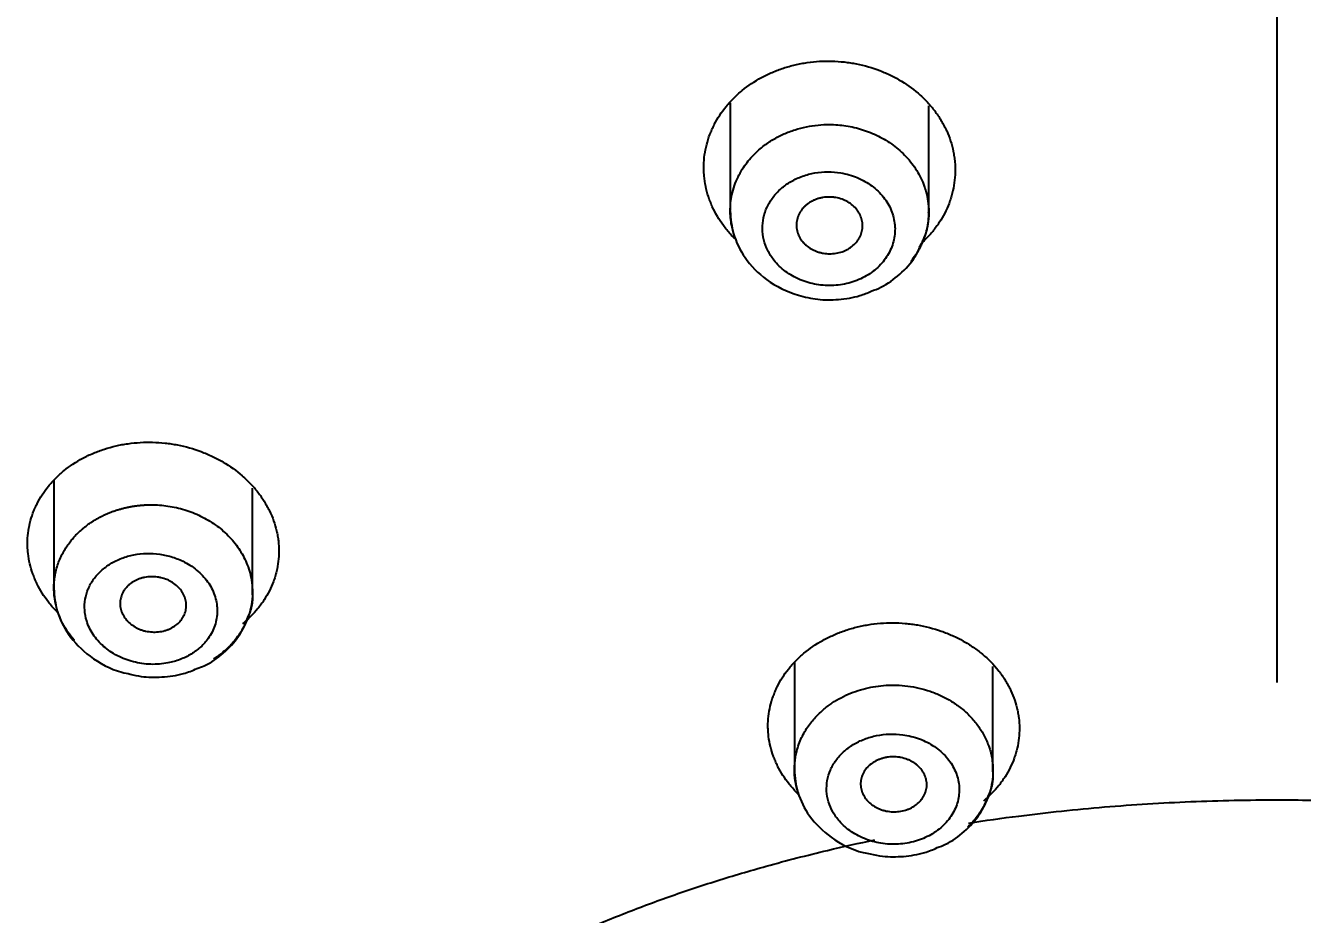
# Model space of a CAD drawing. Header units: millimetres. Extents: x 6110 to 6704, y -2661 to -1821.
# Drawn here: x 6333.281 to 6338.106, y -2179.701 to -2176.344 of the extents above; entities that cross this region are included whole.
import ezdxf

# ---------------------------------------------------------------- set-up
doc = ezdxf.new("R2010")
doc.units = ezdxf.units.MM
doc.header["$LTSCALE"] = 0.1
doc.linetypes.add('CENTERX2', pattern=[101.6, 63.5, -12.7, 12.7, -12.7])
doc.linetypes.add('HIDDEN2', pattern=[4.7625, 3.175, -1.5875])
doc.layers.add('1', color=4, linetype='HIDDEN2', lineweight=13)
doc.layers.add('DIM', color=3, linetype='Continuous', lineweight=9)
doc.layers.add('CENTER', color=1, linetype='CENTERX2')
doc.styles.get("Standard").update_dxf_attribs({"font": 'arial.ttf'})
doc.dimstyles.new('ISO-25', dxfattribs={"dimtxt": 2.5, "dimasz": 2.5, "dimexe": 1.25, "dimexo": 0.625, "dimtad": 1, "dimlfac": 5, "dimtxsty": 'Standard', "dimcen": 2.5, "dimadec": 0, "dimazin": 0, "dimtfac": 1, "dimtmove": 0, "dimatfit": 3, "dimfxl": 0, "dimarcsym": 0})

# ---------------------------------------------------------------- blocks, each defined once
blk = doc.blocks.new('*D85')
at = {"layer": 'Defpoints', "color": 0}
for p in [(6324.4599, -2027.3782), (6392.6916, -2027.3782), (6311.704, -2532.5418)]:
    blk.add_point(p, dxfattribs=at)
at = {"layer": 'DIM', "color": 0, "lineweight": -2}
for p, q in [((6325.0849, -2027.3782), (6393.9416, -2027.3782)), ((6392.6916, -2527.5418), (6392.6916, -2032.3782)), ((6312.329, -2532.5418), (6393.9416, -2532.5418))]:
    blk.add_line(p, q, dxfattribs=at)
at = {"layer": 'DIM', "color": 0}
for points in [[(6391.8583, -2032.3782), (6393.5249, -2032.3782), (6392.6916, -2027.3782)], [(6391.8583, -2527.5418), (6393.5249, -2527.5418), (6392.6916, -2532.5418)]]:
    blk.add_solid(points, dxfattribs=at)
at = {"layer": 'DIM', "color": 0, "insert": (6389.0618, -2279.96), "char_height": 5, "attachment_point": 5, "rotation": 90}
blk.add_mtext('2020,7', dxfattribs=at)
blk = doc.blocks.new('*D93')
at = {"layer": 'Defpoints', "color": 0}
for p in [(6325.0849, -2027.3782), (6402.037, -2595.9805), (6423.8203, -2595.9805)]:
    blk.add_point(p, dxfattribs=at)
at = {"layer": 'DIM', "color": 0, "lineweight": -2}
for p, q in [((6325.7099, -2027.3782), (6425.0703, -2027.3782)), ((6423.8203, -2032.3782), (6423.8203, -2590.9805)), ((6402.662, -2595.9805), (6425.0703, -2595.9805))]:
    blk.add_line(p, q, dxfattribs=at)
at = {"layer": 'DIM', "color": 0}
for points in [[(6422.9869, -2032.3782), (6424.6536, -2032.3782), (6423.8203, -2027.3782)], [(6422.9869, -2590.9805), (6424.6536, -2590.9805), (6423.8203, -2595.9805)]]:
    blk.add_solid(points, dxfattribs=at)
at = {"layer": 'DIM', "color": 0, "insert": (6420.1905, -2311.6794), "char_height": 5, "attachment_point": 5, "rotation": 90}
blk.add_mtext('2274,4', dxfattribs=at)

msp = doc.modelspace()

# ---------------------------------------------------------------- hatches: boundary and pattern name
at = {"layer": 'DIM'}
h = msp.add_hatch(dxfattribs=at)
h.set_pattern_fill('ANSI31', color=2)
edge = h.paths.add_edge_path()
edge.add_line((6619.6172, -2595.9805), (6619.6172, -1962.2056))
edge.add_line((6634.6172, -1966.1101), (6619.6172, -1966.1101))
edge.add_line((6634.6172, -2610.9805), (6634.6172, -1966.1101))
edge.add_line((6634.6172, -2610.9805), (6184.4567, -2610.9805))
edge.add_line((6619.6172, -2595.9805), (6184.4567, -2595.9805))
edge.add_line((6184.4567, -2610.9805), (6184.4567, -2595.9805))

# ---------------------------------------------------------------- linework, layer by layer
at = {"layer": '1', "color": 7, "linetype": 'Continuous', "lineweight": -3}
for p, q in [((6335.9436, -2176.6362), (6335.9436, -2177.0431)), ((6336.6936, -2177.0479), (6336.6936, -2176.6479)), ((6333.3885, -2178.061), (6333.3885, -2178.4688)), ((6334.1385, -2178.4834), (6334.1385, -2178.0908)), ((6336.1862, -2178.7483), (6336.1862, -2179.153)), ((6336.9362, -2179.158), (6336.9362, -2178.7647))]:
    msp.add_line(p, q, dxfattribs=at)
for centre, major_axis, start_param, end_param in [((6338.0093, -2168.509), (-13.75, 0), 3.141606, 7.301236), ((6338.0093, -2168.8384), (13.1753, 0), 4.984867, 10.723113)]:
    msp.add_ellipse(centre, major_axis=major_axis, ratio=0.906308, start_param=start_param, end_param=end_param, dxfattribs=at)
for points, knots in [([(6325.4662, -2173.63), (6325.5679, -2173.8542), (6325.8634, -2174.4465), (6326.4568, -2175.3608), (6327.2417, -2176.3581), (6328.1332, -2177.2793), (6329.1185, -2178.1175), (6330.1898, -2178.8631), (6331.3353, -2179.5125), (6332.5483, -2180.0467), (6333.3933, -2180.3577), (6333.8352, -2180.4704), (6333.8448, -2180.4729)], [0, 0, 0, 0, 0.068553, 0.18436, 0.300257, 0.416246, 0.532326, 0.648492, 0.764733, 0.881039, 0.997401, 1, 1, 1, 1]), ([(6335.9616, -2177.1496), (6335.9558, -2177.1439), (6335.9502, -2177.1381), (6335.94, -2177.1269), (6335.9353, -2177.1215), (6335.9263, -2177.1105), (6335.922, -2177.1049), (6335.9012, -2177.0768), (6335.8872, -2177.0531), (6335.8731, -2177.022), (6335.8704, -2177.0157), (6335.8655, -2177.0029), (6335.8632, -2176.9965), (6335.8569, -2176.9773), (6335.8501, -2176.9514), (6335.8462, -2176.9252), (6335.8444, -2176.9054), (6335.844, -2176.8988), (6335.8436, -2176.8855), (6335.8435, -2176.8788), (6335.8443, -2176.8455), (6335.848, -2176.8193), (6335.858, -2176.7807), (6335.862, -2176.768), (6335.8692, -2176.7491), (6335.8718, -2176.7428), (6335.8773, -2176.7303), (6335.8803, -2176.7242), (6335.8958, -2176.6939), (6335.9109, -2176.671), (6335.933, -2176.644), (6335.9375, -2176.6387), (6335.947, -2176.6282), (6335.952, -2176.6231), (6335.9672, -2176.6079), (6335.9778, -2176.5983), (6336.0113, -2176.571), (6336.0355, -2176.5548), (6336.0683, -2176.537), (6336.0751, -2176.5336), (6336.0886, -2176.527), (6336.0955, -2176.5239), (6336.1163, -2176.515), (6336.1446, -2176.5043), (6336.174, -2176.4961), (6336.1964, -2176.4909), (6336.204, -2176.4893), (6336.2192, -2176.4864), (6336.227, -2176.4851), (6336.2656, -2176.4795), (6336.2965, -2176.4777), (6336.3431, -2176.479), (6336.3587, -2176.48), (6336.3821, -2176.4826), (6336.3899, -2176.4836), (6336.4054, -2176.486), (6336.413, -2176.4874), (6336.4511, -2176.4949), (6336.4806, -2176.5035), (6336.5164, -2176.5172), (6336.5235, -2176.5202), (6336.5375, -2176.5263), (6336.5445, -2176.5295), (6336.5649, -2176.5396), (6336.5781, -2176.5468), (6336.6163, -2176.5701), (6336.6399, -2176.5876), (6336.6725, -2176.6171), (6336.6827, -2176.6274), (6336.7019, -2176.6485), (6336.7198, -2176.6703), (6336.7351, -2176.6936), (6336.7457, -2176.7115), (6336.7491, -2176.7176), (6336.7555, -2176.73), (6336.7585, -2176.7361), (6336.7726, -2176.7673), (6336.7809, -2176.7929), (6336.7876, -2176.8256), (6336.7888, -2176.8322), (6336.7908, -2176.8454), (6336.7916, -2176.8521), (6336.7934, -2176.8721), (6336.7938, -2176.8854), (6336.7928, -2176.925), (6336.7892, -2176.9512), (6336.7809, -2176.9836), (6336.779, -2176.9901), (6336.7749, -2177.0029), (6336.7727, -2177.0093), (6336.7655, -2177.0281), (6336.7546, -2177.0527), (6336.7409, -2177.0762), (6336.7296, -2177.0934), (6336.7256, -2177.0991), (6336.7174, -2177.1103), (6336.713, -2177.1158), (6336.6969, -2177.1355), (6336.6843, -2177.149), (6336.6706, -2177.1617)], [0, 0, 0, 0, 0.011928, 0.011928, 0.022596, 0.022596, 0.033265, 0.033265, 0.07594, 0.07594, 0.086609, 0.086609, 0.097277, 0.097277, 0.118615, 0.139952, 0.139952, 0.150621, 0.150621, 0.16129, 0.16129, 0.203965, 0.203965, 0.225302, 0.225302, 0.235971, 0.235971, 0.246639, 0.246639, 0.289314, 0.289314, 0.299983, 0.299983, 0.310652, 0.310652, 0.331989, 0.331989, 0.374664, 0.374664, 0.385333, 0.385333, 0.396002, 0.396002, 0.417339, 0.438676, 0.438676, 0.449345, 0.449345, 0.460014, 0.460014, 0.502689, 0.502689, 0.524026, 0.524026, 0.534695, 0.534695, 0.545364, 0.545364, 0.588038, 0.588038, 0.598707, 0.598707, 0.609376, 0.609376, 0.630713, 0.630713, 0.673388, 0.673388, 0.694726, 0.694726, 0.716063, 0.7374, 0.7374, 0.748069, 0.748069, 0.758738, 0.758738, 0.801413, 0.801413, 0.812081, 0.812081, 0.82275, 0.82275, 0.844088, 0.844088, 0.886762, 0.886762, 0.897431, 0.897431, 0.9081, 0.9081, 0.929437, 0.950775, 0.950775, 0.961443, 0.961443, 0.972112, 0.972112, 1, 1, 1, 1]), ([(6335.9436, -2177.0432), (6335.9436, -2177.0232), (6335.9469, -2176.9912), (6335.9587, -2176.9489), (6335.9721, -2176.9166), (6335.9882, -2176.8874), (6336.0063, -2176.8614), (6336.0257, -2176.8385), (6336.0457, -2176.8186), (6336.0659, -2176.8015), (6336.0857, -2176.787), (6336.1117, -2176.7704), (6336.1453, -2176.753), (6336.1877, -2176.7369), (6336.2311, -2176.7257), (6336.2749, -2176.7192), (6336.3249, -2176.717), (6336.3817, -2176.7215), (6336.4443, -2176.736), (6336.5048, -2176.7604), (6336.5609, -2176.7947), (6336.6104, -2176.8386), (6336.6506, -2176.8911), (6336.6731, -2176.938), (6336.6852, -2176.9772), (6336.6918, -2177.0097), (6336.6936, -2177.0345), (6336.6936, -2177.0483)], [0, 0, 0, 0, 0.058161, 0.093562, 0.127056, 0.158645, 0.188327, 0.216103, 0.241973, 0.265937, 0.287994, 0.308145, 0.348196, 0.38743, 0.425849, 0.463455, 0.500252, 0.553212, 0.607721, 0.663788, 0.721422, 0.780631, 0.841423, 0.903804, 0.927649, 0.959769, 1, 1, 1, 1]), ([(6336.4577, -2177.2894), (6336.4668, -2177.2842), (6336.484, -2177.2727), (6336.5069, -2177.2527), (6336.5264, -2177.2303), (6336.5425, -2177.206), (6336.5546, -2177.18), (6336.5626, -2177.1529), (6336.5665, -2177.1252), (6336.5661, -2177.0971), (6336.5614, -2177.0693), (6336.5526, -2177.0421), (6336.5398, -2177.0161), (6336.523, -2176.9917), (6336.5028, -2176.9693), (6336.4793, -2176.9493), (6336.4529, -2176.9322), (6336.4242, -2176.918), (6336.3936, -2176.9071), (6336.3564, -2176.8987), (6336.3124, -2176.895), (6336.2631, -2176.8994), (6336.2159, -2176.9117), (6336.1726, -2176.932), (6336.1348, -2176.9589), (6336.1042, -2176.9918), (6336.0814, -2177.029), (6336.0679, -2177.0694), (6336.0636, -2177.1114), (6336.0691, -2177.1534), (6336.0837, -2177.1938), (6336.1049, -2177.227), (6336.1285, -2177.253), (6336.152, -2177.273), (6336.1784, -2177.2901), (6336.207, -2177.3043), (6336.2377, -2177.3151), (6336.2696, -2177.3224), (6336.3024, -2177.3261), (6336.3353, -2177.3261), (6336.3679, -2177.3223), (6336.3997, -2177.315), (6336.4299, -2177.3041), (6336.4487, -2177.2946), (6336.4577, -2177.2894)], [0, 0, 0, 0, 0.020967, 0.041725, 0.06263, 0.083608, 0.104328, 0.125143, 0.146098, 0.166816, 0.18765, 0.208564, 0.229277, 0.250152, 0.271051, 0.291749, 0.31263, 0.333556, 0.354247, 0.375107, 0.406369, 0.437553, 0.468839, 0.500137, 0.531304, 0.562624, 0.593778, 0.625045, 0.656248, 0.687491, 0.718715, 0.749951, 0.770828, 0.791551, 0.812466, 0.833312, 0.85403, 0.874964, 0.895815, 0.916522, 0.937429, 0.958351, 0.979091, 1, 1, 1, 1]), ([(6336.4074, -2177.1751), (6336.4016, -2177.1801), (6336.3953, -2177.1844), (6336.3852, -2177.1902), (6336.3817, -2177.192), (6336.3745, -2177.1952), (6336.3707, -2177.1967), (6336.3594, -2177.2007), (6336.3516, -2177.2027), (6336.3395, -2177.2047), (6336.3355, -2177.2052), (6336.3272, -2177.2058), (6336.3231, -2177.2059), (6336.3109, -2177.2058), (6336.3027, -2177.2051), (6336.2926, -2177.2033), (6336.2906, -2177.2029), (6336.2866, -2177.202), (6336.2806, -2177.2006), (6336.271, -2177.1975), (6336.2636, -2177.1945), (6336.2563, -2177.1911), (6336.2528, -2177.1893), (6336.2425, -2177.1833), (6336.2362, -2177.1788), (6336.2275, -2177.1713), (6336.2247, -2177.1687), (6336.2195, -2177.1632), (6336.217, -2177.1604), (6336.2102, -2177.1516), (6336.2063, -2177.1454), (6336.2016, -2177.1356), (6336.2002, -2177.1323), (6336.1978, -2177.1256), (6336.1968, -2177.1222), (6336.1944, -2177.1119), (6336.1936, -2177.105), (6336.1936, -2177.0909), (6336.1943, -2177.084), (6336.1967, -2177.0738), (6336.1976, -2177.0704), (6336.2, -2177.0637), (6336.2014, -2177.0604), (6336.206, -2177.0507), (6336.2098, -2177.0446), (6336.2165, -2177.0359), (6336.219, -2177.0331), (6336.2242, -2177.0277), (6336.2269, -2177.0251), (6336.2355, -2177.0178), (6336.2417, -2177.0134), (6336.2519, -2177.0076), (6336.2555, -2177.0058), (6336.2627, -2177.0025), (6336.27, -2176.9995), (6336.2777, -2176.9972), (6336.2855, -2176.9952), (6336.2895, -2176.9944), (6336.3017, -2176.9924), (6336.3098, -2176.9917), (6336.3221, -2176.9918), (6336.3262, -2176.992), (6336.3323, -2176.9926), (6336.3344, -2176.9928), (6336.3385, -2176.9933), (6336.3405, -2176.9937), (6336.3506, -2176.9954), (6336.3584, -2176.9975), (6336.3698, -2177.0016), (6336.3736, -2177.0032), (6336.3808, -2177.0066), (6336.3844, -2177.0084), (6336.3946, -2177.0143), (6336.4009, -2177.0188), (6336.4126, -2177.0289), (6336.4178, -2177.0344), (6336.4246, -2177.0431), (6336.4267, -2177.0462), (6336.4306, -2177.0524), (6336.4324, -2177.0556), (6336.4371, -2177.0654), (6336.4395, -2177.072), (6336.4419, -2177.0823), (6336.4425, -2177.0858), (6336.4434, -2177.0928), (6336.4436, -2177.0963), (6336.4436, -2177.1068), (6336.4429, -2177.1137), (6336.4405, -2177.124), (6336.4395, -2177.1274), (6336.4372, -2177.1341), (6336.4345, -2177.1406), (6336.431, -2177.1469), (6336.4272, -2177.153), (6336.4252, -2177.156), (6336.4184, -2177.1647), (6336.4132, -2177.1701), (6336.4074, -2177.1751)], [0, 0, 0, 0, 0.03125, 0.03125, 0.046875, 0.046875, 0.0625, 0.0625, 0.09375, 0.09375, 0.109375, 0.109375, 0.125, 0.125, 0.15625, 0.15625, 0.164063, 0.164063, 0.171875, 0.1875, 0.203125, 0.203125, 0.21875, 0.21875, 0.25, 0.25, 0.265625, 0.265625, 0.28125, 0.28125, 0.3125, 0.3125, 0.328125, 0.328125, 0.34375, 0.34375, 0.375, 0.375, 0.40625, 0.40625, 0.421875, 0.421875, 0.4375, 0.4375, 0.46875, 0.46875, 0.484375, 0.484375, 0.5, 0.5, 0.53125, 0.53125, 0.546875, 0.546875, 0.5625, 0.578125, 0.578125, 0.59375, 0.59375, 0.625, 0.625, 0.640625, 0.640625, 0.648438, 0.648438, 0.65625, 0.65625, 0.6875, 0.6875, 0.703125, 0.703125, 0.71875, 0.71875, 0.75, 0.75, 0.78125, 0.78125, 0.796875, 0.796875, 0.8125, 0.8125, 0.84375, 0.84375, 0.859375, 0.859375, 0.875, 0.875, 0.90625, 0.90625, 0.921875, 0.921875, 0.9375, 0.953125, 0.953125, 0.96875, 0.96875, 1, 1, 1, 1]), ([(6335.9641, -2177.1499), (6335.9584, -2177.1356), (6335.9481, -2177.1021), (6335.9438, -2177.066), (6335.9436, -2177.0449), (6335.9436, -2177.0432)], [0, 0, 0, 0, 0.417482, 0.952851, 1, 1, 1, 1]), ([(6335.9438, -2177.0445), (6335.9442, -2177.0742), (6335.9532, -2177.1353), (6335.9968, -2177.2273), (6336.0799, -2177.3109), (6336.1804, -2177.3608), (6336.2491, -2177.3744), (6336.2742, -2177.3771)], [0, 0, 0, 0, 0.175529, 0.377213, 0.605994, 0.861739, 1, 1, 1, 1]), ([(6336.6936, -2177.0483), (6336.6936, -2177.0483), (6336.6936, -2177.065), (6336.6903, -2177.1012), (6336.6784, -2177.1432), (6336.6675, -2177.1679), (6336.6645, -2177.1743)], [0, 0, 0, 0, 0.001237, 0.386934, 0.838067, 1, 1, 1, 1]), ([(6336.4758, -2177.3471), (6336.4886, -2177.343), (6336.5284, -2177.3274), (6336.5866, -2177.2841), (6336.6373, -2177.2299), (6336.6558, -2177.1906), (6336.6611, -2177.1763)], [0, 0, 0, 0, 0.146729, 0.476283, 0.818535, 1, 1, 1, 1]), ([(6336.6645, -2177.1743), (6336.6614, -2177.1806), (6336.6521, -2177.1984), (6336.6389, -2177.2186), (6336.6284, -2177.2321), (6336.6261, -2177.235)], [0, 0, 0, 0, 0.292807, 0.848009, 1, 1, 1, 1]), ([(6336.2742, -2177.3771), (6336.2742, -2177.3771), (6336.2997, -2177.3822), (6336.3543, -2177.3791), (6336.423, -2177.3697), (6336.4621, -2177.3538), (6336.4758, -2177.3471)], [0, 0, 0, 0, 0.000335, 0.37834, 0.775978, 1, 1, 1, 1]), ([(6333.4021, -2178.5604), (6333.3999, -2178.5582), (6333.3977, -2178.5559), (6333.3906, -2178.5484), (6333.3858, -2178.5431), (6333.3765, -2178.5323), (6333.372, -2178.5268), (6333.3505, -2178.4992), (6333.336, -2178.476), (6333.3212, -2178.4455), (6333.3184, -2178.4393), (6333.3131, -2178.4269), (6333.3107, -2178.4206), (6333.304, -2178.4018), (6333.2966, -2178.3766), (6333.2922, -2178.351), (6333.2899, -2178.3317), (6333.2894, -2178.3253), (6333.2887, -2178.3123), (6333.2885, -2178.3058), (6333.2886, -2178.2734), (6333.2917, -2178.248), (6333.3007, -2178.2106), (6333.3044, -2178.1982), (6333.3111, -2178.1799), (6333.3136, -2178.1738), (6333.3188, -2178.1618), (6333.3216, -2178.1558), (6333.3363, -2178.1266), (6333.3507, -2178.1044), (6333.372, -2178.0783), (6333.3764, -2178.0731), (6333.3856, -2178.063), (6333.3904, -2178.058), (6333.4051, -2178.0433), (6333.4154, -2178.034), (6333.448, -2178.0076), (6333.4717, -2177.9919), (6333.5039, -2177.9747), (6333.5105, -2177.9713), (6333.5238, -2177.9649), (6333.5306, -2177.9619), (6333.5511, -2177.9533), (6333.579, -2177.9429), (6333.6081, -2177.9349), (6333.6304, -2177.9298), (6333.6379, -2177.9282), (6333.653, -2177.9254), (6333.6607, -2177.9242), (6333.6992, -2177.9187), (6333.7301, -2177.917), (6333.7768, -2177.9181), (6333.7925, -2177.9192), (6333.8159, -2177.9217), (6333.8238, -2177.9227), (6333.8394, -2177.9251), (6333.8471, -2177.9264), (6333.8856, -2177.9338), (6333.9154, -2177.9422), (6333.9517, -2177.9557), (6333.9589, -2177.9586), (6333.9732, -2177.9646), (6333.9802, -2177.9678), (6334.0011, -2177.9777), (6334.0145, -2177.9848), (6334.0534, -2178.0077), (6334.0776, -2178.025), (6334.1054, -2178.0491), (6334.1108, -2178.0541), (6334.1213, -2178.0641), (6334.1264, -2178.0692), (6334.1412, -2178.0848), (6334.1597, -2178.1062), (6334.1756, -2178.129), (6334.1866, -2178.1466), (6334.1901, -2178.1526), (6334.1968, -2178.1647), (6334.1999, -2178.1707), (6334.2147, -2178.2012), (6334.2236, -2178.2262), (6334.2311, -2178.2582), (6334.2324, -2178.2646), (6334.2346, -2178.2775), (6334.2356, -2178.284), (6334.2378, -2178.3035), (6334.2385, -2178.3164), (6334.2384, -2178.355), (6334.2354, -2178.3805), (6334.2278, -2178.412), (6334.2261, -2178.4183), (6334.2224, -2178.4307), (6334.2203, -2178.4369), (6334.2136, -2178.4551), (6334.2033, -2178.4789), (6334.1902, -2178.5017), (6334.1793, -2178.5184), (6334.1756, -2178.5239), (6334.1676, -2178.5348), (6334.1635, -2178.5402), (6334.142, -2178.5665), (6334.1224, -2178.5859), (6334.1005, -2178.6037)], [0, 0, 0, 0, 0.004617, 0.004617, 0.015206, 0.015206, 0.025795, 0.025795, 0.068152, 0.068152, 0.078741, 0.078741, 0.08933, 0.08933, 0.110509, 0.131687, 0.131687, 0.142276, 0.142276, 0.152865, 0.152865, 0.195222, 0.195222, 0.2164, 0.2164, 0.22699, 0.22699, 0.237579, 0.237579, 0.279935, 0.279935, 0.290525, 0.290525, 0.301114, 0.301114, 0.322292, 0.322292, 0.364649, 0.364649, 0.375238, 0.375238, 0.385827, 0.385827, 0.407006, 0.428184, 0.428184, 0.438773, 0.438773, 0.449362, 0.449362, 0.491719, 0.491719, 0.512898, 0.512898, 0.523487, 0.523487, 0.534076, 0.534076, 0.576433, 0.576433, 0.587022, 0.587022, 0.597611, 0.597611, 0.618789, 0.618789, 0.661146, 0.661146, 0.671735, 0.671735, 0.682324, 0.682324, 0.703503, 0.724681, 0.724681, 0.73527, 0.73527, 0.74586, 0.74586, 0.788216, 0.788216, 0.798806, 0.798806, 0.809395, 0.809395, 0.830573, 0.830573, 0.87293, 0.87293, 0.883519, 0.883519, 0.894108, 0.894108, 0.915287, 0.936465, 0.936465, 0.947054, 0.947054, 0.957643, 0.957643, 1, 1, 1, 1]), ([(6333.3885, -2178.4688), (6333.3885, -2178.4542), (6333.3903, -2178.4311), (6333.3967, -2178.4004), (6333.4038, -2178.3768), (6333.4125, -2178.3551), (6333.4223, -2178.3352), (6333.4328, -2178.3172), (6333.4438, -2178.301), (6333.455, -2178.2866), (6333.466, -2178.2738), (6333.4768, -2178.2626), (6333.4871, -2178.2528), (6333.4966, -2178.2444), (6333.5054, -2178.2373), (6333.5132, -2178.2313), (6333.5199, -2178.2264), (6333.5256, -2178.2225), (6333.53, -2178.2195), (6333.5332, -2178.2174), (6333.5368, -2178.2151), (6333.5412, -2178.2124), (6333.5469, -2178.209), (6333.5526, -2178.2057), (6333.5584, -2178.2025), (6333.5642, -2178.1994), (6333.57, -2178.1964), (6333.5759, -2178.1935), (6333.5819, -2178.1908), (6333.5878, -2178.1881), (6333.5938, -2178.1856), (6333.5998, -2178.1831), (6333.6059, -2178.1808), (6333.6119, -2178.1785), (6333.618, -2178.1764), (6333.6241, -2178.1744), (6333.6302, -2178.1724), (6333.6363, -2178.1706), (6333.6424, -2178.1689), (6333.6486, -2178.1673), (6333.6547, -2178.1657), (6333.6609, -2178.1643), (6333.667, -2178.163), (6333.6731, -2178.1617), (6333.6793, -2178.1606), (6333.6854, -2178.1595), (6333.6915, -2178.1586), (6333.6976, -2178.1577), (6333.7037, -2178.157), (6333.7098, -2178.1563), (6333.7158, -2178.1557), (6333.7219, -2178.1552), (6333.7279, -2178.1548), (6333.7339, -2178.1544), (6333.7399, -2178.1542), (6333.7458, -2178.154), (6333.7517, -2178.1539), (6333.7576, -2178.1539), (6333.7829, -2178.1543), (6333.8279, -2178.1584), (6333.891, -2178.1739), (6333.9511, -2178.1988), (6334.0061, -2178.2329), (6334.0541, -2178.2753), (6334.093, -2178.325), (6334.1168, -2178.3719), (6334.1303, -2178.4134), (6334.137, -2178.4479), (6334.1385, -2178.472), (6334.1385, -2178.4839)], [0, 0, 0, 0, 0.043113, 0.068791, 0.093082, 0.115987, 0.137504, 0.157633, 0.176376, 0.193731, 0.209698, 0.224278, 0.23747, 0.249274, 0.259691, 0.268719, 0.27636, 0.282613, 0.287477, 0.290954, 0.293043, 0.299021, 0.304972, 0.310895, 0.31679, 0.322658, 0.328498, 0.334311, 0.340096, 0.345854, 0.351584, 0.357286, 0.362961, 0.368609, 0.374229, 0.379822, 0.385387, 0.390925, 0.396436, 0.401919, 0.407374, 0.412803, 0.418204, 0.423577, 0.428923, 0.434242, 0.439534, 0.444798, 0.450035, 0.455245, 0.460427, 0.465583, 0.470711, 0.475811, 0.480885, 0.485931, 0.490951, 0.495943, 0.500908, 0.555096, 0.610023, 0.665713, 0.722189, 0.779471, 0.83758, 0.896537, 0.928687, 0.964556, 1, 1, 1, 1]), ([(6333.907, -2178.7177), (6333.92, -2178.7098), (6333.944, -2178.6918), (6333.9695, -2178.6629), (6333.9865, -2178.635), (6333.9972, -2178.6095), (6334.0037, -2178.583), (6334.0062, -2178.5559), (6334.0043, -2178.5286), (6333.9982, -2178.5015), (6333.988, -2178.4752), (6333.9737, -2178.45), (6333.9556, -2178.4264), (6333.9341, -2178.4048), (6333.9094, -2178.3857), (6333.8775, -2178.3668), (6333.8372, -2178.35), (6333.7887, -2178.3391), (6333.739, -2178.3361), (6333.6901, -2178.3415), (6333.6436, -2178.3545), (6333.6018, -2178.3751), (6333.5657, -2178.4021), (6333.5371, -2178.4345), (6333.5166, -2178.4711), (6333.5052, -2178.5106), (6333.5031, -2178.5515), (6333.5099, -2178.5878), (6333.5218, -2178.6185), (6333.536, -2178.6436), (6333.5541, -2178.6672), (6333.5756, -2178.6887), (6333.6003, -2178.7078), (6333.6277, -2178.7241), (6333.6573, -2178.7375), (6333.6886, -2178.7474), (6333.721, -2178.7538), (6333.754, -2178.7568), (6333.787, -2178.756), (6333.8247, -2178.7509), (6333.866, -2178.7393), (6333.894, -2178.7256), (6333.907, -2178.7177)], [0, 0, 0, 0, 0.031318, 0.06263, 0.08357, 0.104292, 0.12514, 0.146071, 0.166789, 0.187646, 0.208573, 0.229277, 0.250135, 0.271079, 0.291772, 0.312616, 0.343877, 0.375056, 0.406253, 0.437517, 0.468748, 0.50007, 0.531263, 0.562536, 0.593747, 0.624977, 0.656225, 0.687441, 0.70835, 0.729074, 0.749967, 0.770843, 0.79156, 0.812475, 0.833337, 0.854039, 0.874942, 0.895829, 0.916532, 0.937409, 0.968732, 1, 1, 1, 1]), ([(6333.8488, -2178.6088), (6333.8427, -2178.6133), (6333.8363, -2178.6173), (6333.8259, -2178.6223), (6333.8224, -2178.6239), (6333.815, -2178.6267), (6333.8112, -2178.6279), (6333.7997, -2178.6312), (6333.7918, -2178.6327), (6333.7797, -2178.634), (6333.7756, -2178.6343), (6333.7673, -2178.6345), (6333.7632, -2178.6344), (6333.7509, -2178.6337), (6333.7428, -2178.6325), (6333.7307, -2178.6298), (6333.7267, -2178.6287), (6333.7189, -2178.6262), (6333.7112, -2178.6234), (6333.7039, -2178.6201), (6333.6986, -2178.6173), (6333.6969, -2178.6163), (6333.6934, -2178.6143), (6333.6917, -2178.6133), (6333.6833, -2178.608), (6333.6772, -2178.6032), (6333.6688, -2178.5954), (6333.6662, -2178.5927), (6333.6612, -2178.587), (6333.6589, -2178.5841), (6333.6525, -2178.5752), (6333.649, -2178.569), (6333.6447, -2178.5592), (6333.6435, -2178.5559), (6333.6414, -2178.5492), (6333.6398, -2178.5425), (6333.6389, -2178.5357), (6333.6385, -2178.5289), (6333.6384, -2178.5255), (6333.6389, -2178.5153), (6333.6401, -2178.5086), (6333.6429, -2178.4989), (6333.644, -2178.4956), (6333.6467, -2178.4893), (6333.6482, -2178.4861), (6333.6533, -2178.4771), (6333.6573, -2178.4713), (6333.6644, -2178.4633), (6333.667, -2178.4607), (6333.6724, -2178.4557), (6333.6752, -2178.4534), (6333.6841, -2178.4467), (6333.6906, -2178.4428), (6333.701, -2178.4377), (6333.7046, -2178.4361), (6333.712, -2178.4333), (6333.7194, -2178.4308), (6333.7272, -2178.429), (6333.7351, -2178.4274), (6333.7392, -2178.4268), (6333.7514, -2178.4255), (6333.7596, -2178.4253), (6333.7719, -2178.426), (6333.776, -2178.4264), (6333.7821, -2178.4273), (6333.7842, -2178.4276), (6333.7882, -2178.4284), (6333.7903, -2178.4288), (6333.8003, -2178.4311), (6333.8081, -2178.4335), (6333.8193, -2178.4381), (6333.823, -2178.4399), (6333.8302, -2178.4436), (6333.8336, -2178.4456), (6333.8436, -2178.4519), (6333.8497, -2178.4566), (6333.861, -2178.4671), (6333.8659, -2178.4728), (6333.8723, -2178.4817), (6333.8743, -2178.4847), (6333.8778, -2178.491), (6333.8795, -2178.4943), (6333.8837, -2178.504), (6333.8857, -2178.5107), (6333.8876, -2178.5208), (6333.8881, -2178.5242), (6333.8885, -2178.5311), (6333.8886, -2178.5345), (6333.8881, -2178.5446), (6333.887, -2178.5513), (6333.8841, -2178.5611), (6333.883, -2178.5644), (6333.8803, -2178.5707), (6333.8773, -2178.5769), (6333.8736, -2178.5828), (6333.8695, -2178.5885), (6333.8673, -2178.5913), (6333.8601, -2178.5994), (6333.8548, -2178.6044), (6333.8488, -2178.6088)], [0, 0, 0, 0, 0.03125, 0.03125, 0.046875, 0.046875, 0.0625, 0.0625, 0.09375, 0.09375, 0.109375, 0.109375, 0.125, 0.125, 0.15625, 0.15625, 0.171875, 0.171875, 0.1875, 0.203125, 0.203125, 0.210937, 0.210937, 0.21875, 0.21875, 0.25, 0.25, 0.265625, 0.265625, 0.28125, 0.28125, 0.3125, 0.3125, 0.328125, 0.328125, 0.34375, 0.359375, 0.359375, 0.375, 0.375, 0.40625, 0.40625, 0.421875, 0.421875, 0.4375, 0.4375, 0.46875, 0.46875, 0.484375, 0.484375, 0.5, 0.5, 0.53125, 0.53125, 0.546875, 0.546875, 0.5625, 0.578125, 0.578125, 0.59375, 0.59375, 0.625, 0.625, 0.640625, 0.640625, 0.648437, 0.648437, 0.65625, 0.65625, 0.6875, 0.6875, 0.703125, 0.703125, 0.71875, 0.71875, 0.75, 0.75, 0.78125, 0.78125, 0.796875, 0.796875, 0.8125, 0.8125, 0.84375, 0.84375, 0.859375, 0.859375, 0.875, 0.875, 0.90625, 0.90625, 0.921875, 0.921875, 0.9375, 0.953125, 0.953125, 0.96875, 0.96875, 1, 1, 1, 1]), ([(6333.4664, -2178.6666), (6333.4659, -2178.666), (6333.4569, -2178.6558), (6333.4403, -2178.6344), (6333.4197, -2178.6), (6333.4031, -2178.5613), (6333.3918, -2178.5187), (6333.3887, -2178.4873), (6333.3885, -2178.4704), (6333.3885, -2178.4688)], [0, 0, 0, 0, 0.01009, 0.179323, 0.360597, 0.55393, 0.759338, 0.976831, 1, 1, 1, 1]), ([(6333.3887, -2178.4699), (6333.3891, -2178.499), (6333.398, -2178.559), (6333.4411, -2178.6499), (6333.5241, -2178.7325), (6333.6108, -2178.7796), (6333.666, -2178.7911), (6333.6768, -2178.7929)], [0, 0, 0, 0, 0.189716, 0.408204, 0.656572, 0.93465, 1, 1, 1, 1]), ([(6334.1385, -2178.4839), (6334.1385, -2178.4853), (6334.1384, -2178.5012), (6334.1355, -2178.5315), (6334.1282, -2178.5597), (6334.1235, -2178.5734)], [0, 0, 0, 0, 0.045931, 0.526097, 1, 1, 1, 1]), ([(6333.9284, -2178.7722), (6333.9382, -2178.7691), (6333.9752, -2178.7555), (6334.0312, -2178.7152), (6334.0894, -2178.6523), (6334.1137, -2178.6025), (6334.1225, -2178.576)], [0, 0, 0, 0, 0.10032, 0.394217, 0.699676, 1, 1, 1, 1]), ([(6334.1235, -2178.5734), (6334.123, -2178.5748), (6334.119, -2178.5864), (6334.1102, -2178.6071), (6334.0953, -2178.6337), (6334.0791, -2178.6569), (6334.0626, -2178.6768), (6334.0462, -2178.6937), (6334.0305, -2178.7078), (6334.016, -2178.7193), (6334.0031, -2178.7287), (6333.995, -2178.734), (6333.9912, -2178.7364)], [0, 0, 0, 0, 0.021139, 0.179274, 0.325069, 0.458524, 0.579636, 0.688403, 0.784824, 0.868898, 0.940623, 1, 1, 1, 1]), ([(6336.2019, -2179.2474), (6336.1993, -2179.2449), (6336.1968, -2179.2424), (6336.1844, -2179.2298), (6336.1751, -2179.2194), (6336.1492, -2179.1872), (6336.1346, -2179.1645), (6336.1197, -2179.1346), (6336.1169, -2179.1286), (6336.1116, -2179.1164), (6336.1092, -2179.1103), (6336.1024, -2179.0918), (6336.0948, -2179.067), (6336.0902, -2179.0418), (6336.0879, -2179.0227), (6336.0873, -2179.0164), (6336.0864, -2179.0035), (6336.0862, -2178.9971), (6336.086, -2178.9649), (6336.0889, -2178.9396), (6336.0976, -2178.9022), (6336.1012, -2178.8899), (6336.1078, -2178.8714), (6336.1102, -2178.8653), (6336.1154, -2178.8532), (6336.1181, -2178.8472), (6336.1326, -2178.8177), (6336.1468, -2178.7953), (6336.168, -2178.7687), (6336.1724, -2178.7635), (6336.1815, -2178.7531), (6336.1863, -2178.748), (6336.201, -2178.733), (6336.2113, -2178.7235), (6336.2437, -2178.6964), (6336.2674, -2178.6801), (6336.2997, -2178.6621), (6336.3063, -2178.6587), (6336.3197, -2178.652), (6336.3264, -2178.6488), (6336.3469, -2178.6397), (6336.3749, -2178.6287), (6336.4041, -2178.6201), (6336.4264, -2178.6145), (6336.434, -2178.6127), (6336.4492, -2178.6096), (6336.4569, -2178.6082), (6336.4954, -2178.6019), (6336.5264, -2178.5995), (6336.5733, -2178.5997), (6336.589, -2178.6004), (6336.6125, -2178.6024), (6336.6204, -2178.6033), (6336.636, -2178.6053), (6336.6437, -2178.6064), (6336.6822, -2178.613), (6336.7121, -2178.6207), (6336.7484, -2178.6334), (6336.7556, -2178.6361), (6336.7699, -2178.6418), (6336.7769, -2178.6448), (6336.7977, -2178.6542), (6336.8245, -2178.6677), (6336.8495, -2178.6833), (6336.8676, -2178.6957), (6336.8736, -2178.7), (6336.8852, -2178.7089), (6336.8909, -2178.7134), (6336.9187, -2178.7367), (6336.9384, -2178.7568), (6336.9642, -2178.7891), (6336.9723, -2178.8002), (6336.9833, -2178.8174), (6336.9869, -2178.8232), (6336.9935, -2178.835), (6336.9967, -2178.8409), (6337.0116, -2178.8707), (6337.0206, -2178.8952), (6337.0282, -2178.9267), (6337.0296, -2178.933), (6337.0319, -2178.9458), (6337.0329, -2178.9522), (6337.0353, -2178.9714), (6337.0361, -2178.9842), (6337.0363, -2179.0224), (6337.0335, -2179.0477), (6337.0262, -2179.0792), (6337.0245, -2179.0855), (6337.0208, -2179.0979), (6337.0188, -2179.1041), (6337.0123, -2179.1224), (6337.0021, -2179.1463), (6336.9892, -2179.1693), (6336.9785, -2179.1861), (6336.9747, -2179.1917), (6336.9669, -2179.2027), (6336.9628, -2179.2082), (6336.9414, -2179.2349), (6336.922, -2179.2547), (6336.9, -2179.273)], [0, 0, 0, 0, 0.00527, 0.00527, 0.026435, 0.026435, 0.068763, 0.068763, 0.079346, 0.079346, 0.089928, 0.089928, 0.111092, 0.132257, 0.132257, 0.142839, 0.142839, 0.153421, 0.153421, 0.19575, 0.19575, 0.216915, 0.216915, 0.227497, 0.227497, 0.238079, 0.238079, 0.280408, 0.280408, 0.29099, 0.29099, 0.301573, 0.301573, 0.322737, 0.322737, 0.365066, 0.365066, 0.375648, 0.375648, 0.38623, 0.38623, 0.407395, 0.428559, 0.428559, 0.439142, 0.439142, 0.449724, 0.449724, 0.492053, 0.492053, 0.513217, 0.513217, 0.5238, 0.5238, 0.534382, 0.534382, 0.576711, 0.576711, 0.587293, 0.587293, 0.597875, 0.597875, 0.61904, 0.640204, 0.640204, 0.650786, 0.650786, 0.661369, 0.661369, 0.703697, 0.703697, 0.724862, 0.724862, 0.735444, 0.735444, 0.746026, 0.746026, 0.788355, 0.788355, 0.798938, 0.798938, 0.80952, 0.80952, 0.830684, 0.830684, 0.873013, 0.873013, 0.883595, 0.883595, 0.894178, 0.894178, 0.915342, 0.936507, 0.936507, 0.947089, 0.947089, 0.957671, 0.957671, 1, 1, 1, 1]), ([(6333.6768, -2178.7929), (6333.6904, -2178.7967), (6333.7296, -2178.8052), (6333.7981, -2178.8059), (6333.87, -2178.7959), (6333.912, -2178.78), (6333.9284, -2178.7722)], [0, 0, 0, 0, 0.162979, 0.465563, 0.784059, 1, 1, 1, 1]), ([(6336.1862, -2179.1531), (6336.1862, -2179.1376), (6336.1883, -2179.1124), (6336.1959, -2179.0787), (6336.2048, -2179.052), (6336.2158, -2179.0273), (6336.2285, -2179.0045), (6336.2425, -2178.9837), (6336.2575, -2178.9648), (6336.273, -2178.9479), (6336.2889, -2178.9328), (6336.3048, -2178.9194), (6336.3206, -2178.9077), (6336.3421, -2178.8932), (6336.3706, -2178.8772), (6336.4073, -2178.8612), (6336.4452, -2178.849), (6336.4837, -2178.8405), (6336.5225, -2178.8356), (6336.5624, -2178.8341), (6336.6038, -2178.8364), (6336.6465, -2178.8429), (6336.6892, -2178.8539), (6336.7309, -2178.8696), (6336.7711, -2178.8899), (6336.8088, -2178.915), (6336.8433, -2178.9446), (6336.8736, -2178.9785), (6336.899, -2179.0162), (6336.9136, -2179.0471), (6336.9221, -2179.0704), (6336.9272, -2179.0873), (6336.9323, -2179.1098), (6336.9355, -2179.1342), (6336.9362, -2179.151), (6336.9362, -2179.1583)], [0, 0, 0, 0, 0.046249, 0.075084, 0.102695, 0.129082, 0.154244, 0.178181, 0.200894, 0.222383, 0.242648, 0.261689, 0.279506, 0.2961, 0.331616, 0.366527, 0.400837, 0.434549, 0.46767, 0.500202, 0.535942, 0.572558, 0.61006, 0.648453, 0.687744, 0.72794, 0.769047, 0.811069, 0.854011, 0.89788, 0.909633, 0.926942, 0.949805, 0.97822, 1, 1, 1, 1]), ([(6336.7082, -2179.3958), (6336.717, -2179.3904), (6336.7337, -2179.3788), (6336.7556, -2179.3587), (6336.7741, -2179.3365), (6336.789, -2179.3125), (6336.7999, -2179.2871), (6336.8067, -2179.2607), (6336.8094, -2179.2338), (6336.8079, -2179.2067), (6336.8021, -2179.18), (6336.7922, -2179.154), (6336.7783, -2179.1292), (6336.7606, -2179.1061), (6336.7396, -2179.0849), (6336.7152, -2179.0662), (6336.6881, -2179.0503), (6336.6588, -2179.0373), (6336.6276, -2179.0277), (6336.5899, -2179.0206), (6336.5456, -2179.0183), (6336.4963, -2179.0241), (6336.4495, -2179.0375), (6336.4072, -2179.0586), (6336.3706, -2179.0858), (6336.3416, -2179.1185), (6336.3206, -2179.1552), (6336.3089, -2179.1945), (6336.3063, -2179.2351), (6336.3135, -2179.2755), (6336.3298, -2179.3141), (6336.3523, -2179.3456), (6336.3769, -2179.3703), (6336.4012, -2179.389), (6336.4283, -2179.4049), (6336.4576, -2179.4178), (6336.4888, -2179.4275), (6336.5212, -2179.4336), (6336.5542, -2179.4362), (6336.5873, -2179.4352), (6336.6198, -2179.4305), (6336.6513, -2179.4224), (6336.6811, -2179.4109), (6336.6994, -2179.4011), (6336.7082, -2179.3958)], [0, 0, 0, 0, 0.020928, 0.041694, 0.06265, 0.083583, 0.104302, 0.12515, 0.146085, 0.166804, 0.187651, 0.208576, 0.22929, 0.25015, 0.271084, 0.291781, 0.312626, 0.333578, 0.354272, 0.375113, 0.406361, 0.437566, 0.468828, 0.500138, 0.531302, 0.562599, 0.593772, 0.625019, 0.656241, 0.687465, 0.718713, 0.749929, 0.770827, 0.791549, 0.812449, 0.833315, 0.854026, 0.87494, 0.895805, 0.916504, 0.937397, 0.958323, 0.979072, 1, 1, 1, 1]), ([(6336.6474, -2179.2854), (6336.6414, -2179.29), (6336.635, -2179.2941), (6336.6246, -2179.2994), (6336.6211, -2179.3011), (6336.6137, -2179.3041), (6336.6099, -2179.3054), (6336.5984, -2179.309), (6336.5905, -2179.3107), (6336.5784, -2179.3123), (6336.5742, -2179.3127), (6336.566, -2179.3131), (6336.5618, -2179.3132), (6336.5495, -2179.3128), (6336.5414, -2179.3118), (6336.5312, -2179.3098), (6336.5292, -2179.3093), (6336.5252, -2179.3084), (6336.5193, -2179.3068), (6336.5098, -2179.3036), (6336.5025, -2179.3004), (6336.4953, -2179.2969), (6336.4918, -2179.295), (6336.4817, -2179.289), (6336.4756, -2179.2844), (6336.4672, -2179.2769), (6336.4645, -2179.2743), (6336.4595, -2179.2688), (6336.4572, -2179.266), (6336.4507, -2179.2573), (6336.4471, -2179.2513), (6336.4428, -2179.2417), (6336.4415, -2179.2384), (6336.4394, -2179.2319), (6336.4377, -2179.2253), (6336.4367, -2179.2186), (6336.4362, -2179.2119), (6336.4361, -2179.2085), (6336.4365, -2179.1984), (6336.4375, -2179.1917), (6336.4402, -2179.1819), (6336.4413, -2179.1787), (6336.4438, -2179.1723), (6336.4453, -2179.1691), (6336.4503, -2179.1599), (6336.4543, -2179.1541), (6336.4613, -2179.1459), (6336.4638, -2179.1433), (6336.4692, -2179.1382), (6336.472, -2179.1357), (6336.4808, -2179.1288), (6336.4872, -2179.1247), (6336.4976, -2179.1193), (6336.5012, -2179.1177), (6336.5086, -2179.1147), (6336.5161, -2179.112), (6336.5238, -2179.1099), (6336.5298, -2179.1086), (6336.5318, -2179.1082), (6336.5358, -2179.1075), (6336.5378, -2179.1072), (6336.5481, -2179.1058), (6336.5562, -2179.1054), (6336.5686, -2179.1058), (6336.5727, -2179.1061), (6336.5809, -2179.1071), (6336.585, -2179.1077), (6336.5971, -2179.1101), (6336.6048, -2179.1124), (6336.6161, -2179.1167), (6336.6199, -2179.1183), (6336.627, -2179.1218), (6336.6339, -2179.1255), (6336.6403, -2179.1298), (6336.6465, -2179.1344), (6336.6495, -2179.1368), (6336.6579, -2179.1444), (6336.6629, -2179.1498), (6336.6694, -2179.1584), (6336.6714, -2179.1614), (6336.675, -2179.1675), (6336.6766, -2179.1707), (6336.681, -2179.1802), (6336.6831, -2179.1867), (6336.6851, -2179.1967), (6336.6856, -2179.2001), (6336.6861, -2179.2069), (6336.6862, -2179.2103), (6336.6859, -2179.2203), (6336.6849, -2179.227), (6336.6822, -2179.2368), (6336.6811, -2179.2401), (6336.6785, -2179.2465), (6336.6756, -2179.2527), (6336.672, -2179.2587), (6336.668, -2179.2645), (6336.6658, -2179.2674), (6336.6587, -2179.2756), (6336.6533, -2179.2807), (6336.6474, -2179.2854)], [0, 0, 0, 0, 0.03125, 0.03125, 0.046875, 0.046875, 0.0625, 0.0625, 0.09375, 0.09375, 0.109375, 0.109375, 0.125, 0.125, 0.15625, 0.15625, 0.164063, 0.164063, 0.171875, 0.1875, 0.203125, 0.203125, 0.21875, 0.21875, 0.25, 0.25, 0.265625, 0.265625, 0.28125, 0.28125, 0.3125, 0.3125, 0.328125, 0.328125, 0.34375, 0.359375, 0.359375, 0.375, 0.375, 0.40625, 0.40625, 0.421875, 0.421875, 0.4375, 0.4375, 0.46875, 0.46875, 0.484375, 0.484375, 0.5, 0.5, 0.53125, 0.53125, 0.546875, 0.546875, 0.5625, 0.578125, 0.578125, 0.585938, 0.585938, 0.59375, 0.59375, 0.625, 0.625, 0.640625, 0.640625, 0.65625, 0.65625, 0.6875, 0.6875, 0.703125, 0.703125, 0.71875, 0.734375, 0.734375, 0.75, 0.75, 0.78125, 0.78125, 0.796875, 0.796875, 0.8125, 0.8125, 0.84375, 0.84375, 0.859375, 0.859375, 0.875, 0.875, 0.90625, 0.90625, 0.921875, 0.921875, 0.9375, 0.953125, 0.953125, 0.96875, 0.96875, 1, 1, 1, 1]), ([(6336.2026, -2179.2471), (6336.2011, -2179.243), (6336.1956, -2179.2262), (6336.1883, -2179.195), (6336.1862, -2179.1674), (6336.1862, -2179.1531), (6336.1862, -2179.1531)], [0, 0, 0, 0, 0.134231, 0.548115, 0.999336, 1, 1, 1, 1]), ([(6336.1863, -2179.1543), (6336.1868, -2179.1839), (6336.196, -2179.2444), (6336.2403, -2179.3353), (6336.3245, -2179.416), (6336.41, -2179.4606), (6336.4636, -2179.4706), (6336.4724, -2179.4719)], [0, 0, 0, 0, 0.194025, 0.415897, 0.666678, 0.946189, 1, 1, 1, 1]), ([(6336.9362, -2179.1583), (6336.9362, -2179.1624), (6336.9358, -2179.1797), (6336.9321, -2179.2104), (6336.9251, -2179.2364), (6336.9206, -2179.2493)], [0, 0, 0, 0, 0.132598, 0.562599, 1, 1, 1, 1]), ([(6336.7254, -2179.4484), (6336.7363, -2179.4448), (6336.7742, -2179.4301), (6336.8307, -2179.3885), (6336.8875, -2179.3259), (6336.9109, -2179.2772), (6336.9194, -2179.2518)], [0, 0, 0, 0, 0.112998, 0.406591, 0.711191, 1, 1, 1, 1]), ([(6336.9206, -2179.2493), (6336.9201, -2179.2509), (6336.9162, -2179.2618), (6336.9078, -2179.2814), (6336.8937, -2179.3069), (6336.8778, -2179.3301), (6336.8607, -2179.3511), (6336.8476, -2179.3646), (6336.8405, -2179.3713), (6336.8398, -2179.372)], [0, 0, 0, 0, 0.034313, 0.241783, 0.440151, 0.629417, 0.809584, 0.980653, 1, 1, 1, 1]), ([(6336.8434, -2179.3557), (6336.9067, -2179.346), (6337.0775, -2179.3222), (6337.3574, -2179.2927), (6337.6839, -2179.2724), (6337.9852, -2179.2664), (6338.2599, -2179.2706), (6338.5066, -2179.2823), (6338.752, -2179.3018), (6338.9752, -2179.3268), (6339.1163, -2179.3466), (6339.1762, -2179.3558)], [0, 0, 0, 0, 0.082511, 0.221854, 0.360893, 0.500917, 0.606728, 0.711786, 0.81665, 0.921873, 1, 1, 1, 1]), ([(6334.4638, -2180.3388), (6334.4666, -2180.3363), (6334.4722, -2180.3312), (6334.4807, -2180.3237), (6334.4892, -2180.3162), (6334.4978, -2180.3087), (6334.5063, -2180.3012), (6334.515, -2180.2938), (6334.5236, -2180.2864), (6334.5323, -2180.279), (6334.5411, -2180.2716), (6334.5499, -2180.2643), (6334.5587, -2180.257), (6334.5675, -2180.2498), (6334.5764, -2180.2425), (6334.5854, -2180.2353), (6334.5943, -2180.2282), (6334.6033, -2180.221), (6334.6124, -2180.2139), (6334.6215, -2180.2068), (6334.6306, -2180.1998), (6334.6398, -2180.1928), (6334.649, -2180.1858), (6334.6582, -2180.1788), (6334.6675, -2180.1719), (6334.6768, -2180.165), (6334.6862, -2180.1581), (6334.6955, -2180.1512), (6334.705, -2180.1444), (6334.7144, -2180.1376), (6334.7239, -2180.1309), (6334.7335, -2180.1241), (6334.7431, -2180.1174), (6334.7527, -2180.1107), (6334.7623, -2180.1041), (6334.772, -2180.0975), (6334.7817, -2180.0909), (6334.7915, -2180.0843), (6334.8013, -2180.0778), (6334.8111, -2180.0713), (6334.821, -2180.0648), (6334.8309, -2180.0583), (6334.8409, -2180.0519), (6334.8508, -2180.0455), (6334.8609, -2180.0391), (6334.8709, -2180.0328), (6334.881, -2180.0265), (6334.8911, -2180.0202), (6334.9013, -2180.0139), (6334.9115, -2180.0077), (6334.9217, -2180.0015), (6334.932, -2179.9953), (6334.9423, -2179.9891), (6334.9526, -2179.983), (6334.963, -2179.9769), (6334.9734, -2179.9708), (6334.9839, -2179.9647), (6334.9944, -2179.9587), (6335.0049, -2179.9527), (6335.0154, -2179.9467), (6335.026, -2179.9408), (6335.0366, -2179.9349), (6335.0473, -2179.929), (6335.058, -2179.9231), (6335.0687, -2179.9173), (6335.0795, -2179.9114), (6335.0903, -2179.9056), (6335.1011, -2179.8999), (6335.112, -2179.8941), (6335.1229, -2179.8884), (6335.1339, -2179.8827), (6335.1448, -2179.877), (6335.1558, -2179.8714), (6335.1669, -2179.8658), (6335.178, -2179.8602), (6335.1891, -2179.8546), (6335.2507, -2179.824), (6335.3649, -2179.7704), (6335.5357, -2179.6987), (6335.7119, -2179.6328), (6335.8933, -2179.5724), (6336.0932, -2179.5134), (6336.2923, -2179.4622), (6336.43, -2179.4316), (6336.4897, -2179.4192)], [0, 0, 0, 0, 0.005463, 0.010923, 0.016382, 0.021838, 0.027293, 0.032746, 0.038198, 0.043648, 0.049096, 0.054544, 0.05999, 0.065435, 0.070879, 0.076322, 0.081765, 0.087206, 0.092648, 0.098088, 0.103528, 0.108968, 0.114408, 0.119848, 0.125287, 0.130727, 0.136167, 0.141607, 0.147048, 0.152489, 0.157931, 0.163373, 0.168816, 0.17426, 0.179705, 0.185151, 0.190598, 0.196047, 0.201496, 0.206947, 0.2124, 0.217854, 0.22331, 0.228768, 0.234227, 0.239689, 0.245152, 0.250618, 0.256086, 0.261556, 0.267029, 0.272504, 0.277981, 0.283462, 0.288945, 0.294431, 0.29992, 0.305412, 0.310907, 0.316405, 0.321906, 0.327411, 0.332919, 0.338431, 0.343946, 0.349466, 0.354988, 0.360515, 0.366046, 0.37158, 0.377119, 0.382662, 0.388209, 0.393761, 0.399316, 0.404877, 0.410442, 0.491558, 0.572893, 0.654701, 0.737232, 0.820732, 0.922752, 1, 1, 1, 1]), ([(6336.4724, -2179.4719), (6336.4879, -2179.4759), (6336.529, -2179.4839), (6336.5992, -2179.4832), (6336.6697, -2179.4721), (6336.7101, -2179.4558), (6336.7254, -2179.4484)], [0, 0, 0, 0, 0.18433, 0.484994, 0.801046, 1, 1, 1, 1])]:
    msp.add_open_spline(points, degree=3, knots=knots, dxfattribs=at)
for points in [[(6336.6611, -2177.1763), (6336.6969, -2177.1167), (6336.6933, -2177.047)], [(6334.1225, -2178.576), (6334.1446, -2178.5332), (6334.1382, -2178.4826)], [(6336.9194, -2179.2518), (6336.9419, -2179.2081), (6336.9359, -2179.1571)]]:
    msp.add_open_spline(points, degree=2, dxfattribs=at)
at = {"layer": 'CENTER'}
msp.add_line((6338.0093, -2152.1552), (6338.0093, -2433.1083), dxfattribs=at)

# ---------------------------------------------------------------- dimensions: what is measured, and where the dimension line sits
at = {"layer": 'DIM'}
for base, p1, p2, picture, middle in [((6392.6916, -2027.3782), (6311.704, -2532.5418), (6324.4599, -2027.3782), '*D85', (6389.0618, -2279.96)), ((6423.8203, -2595.9805), (6325.0849, -2027.3782), (6402.037, -2595.9805), '*D93', (6420.1905, -2311.6794))]:
    dim = msp.add_linear_dim(base=base, p1=p1, p2=p2, angle=90, dimstyle='ISO-25', override={"dimtxt": 5, "dimasz": 5, "dimdec": 1, "dimlfac": 4, "dimadec": 1, "dimtdec": 1, "dimfxl": 1.25, "dimtfill": 1}, dxfattribs=at)
    dim.commit()
    dim.dimension.update_dxf_attribs({"geometry": picture, "text_midpoint": middle})

doc.saveas('drawing.dxf')
